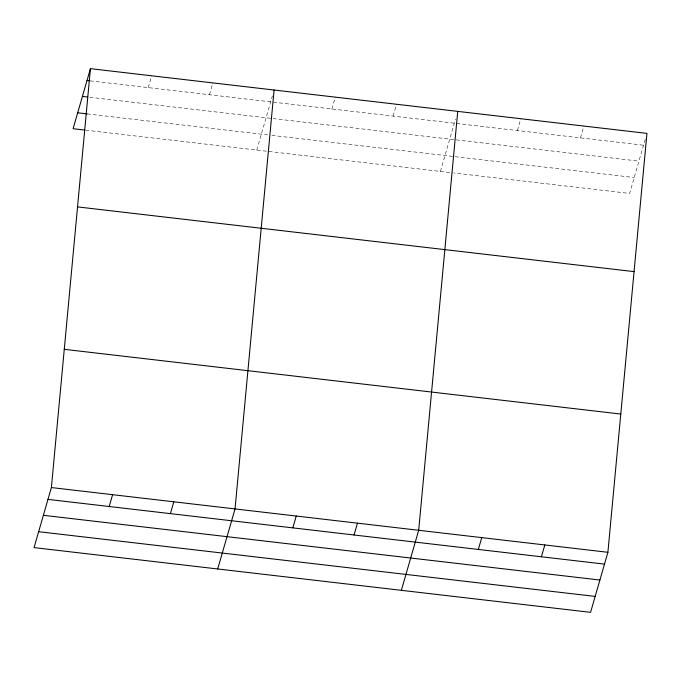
<?xml version="1.0" encoding="UTF-8"?>
<svg xmlns="http://www.w3.org/2000/svg" width="681" height="681" viewBox="0 0 681 681"><rect width="100%" height="100%" fill="white"/><g stroke="black" fill="none" stroke-linecap="round" stroke-linejoin="round"><path stroke-width="0.51" stroke-dasharray="3.4 2.55" d="M148.237 87.611L151.65 75.787M209.45 94.727L212.864 82.903M256.754 150.067L272.374 95.936M331.885 108.969L335.299 97.145M393.099 116.093L396.521 104.261M440.403 171.425L455.461 119.269M517.39 130.548L520.803 118.715M580.467 137.877L583.881 126.053M645.239 139.299L629.619 193.438L454.065 173.017M90.181 80.86L643.536 145.215M89.815 97.264L638.94 161.125M87.194 113.906L267.676 134.898M271.898 135.383L634.215 177.52M85.763 130.182L453.018 172.897"/><path stroke-width="1.02" d="M51.381 487.562L90.428 68.662L646.95 133.391L607.903 552.291L590.572 612.338L34.05 547.609L51.381 487.562L607.903 552.291M274.085 90.02L235.03 508.928L217.699 568.967M457.734 111.378L418.687 530.286L401.356 590.333M90.428 68.662L73.097 128.709L84.708 130.062M109.181 506.511L112.595 494.687M170.403 513.636L173.817 501.803M292.839 527.869L296.252 516.045M354.052 534.994L357.465 523.161M478.343 549.448L481.756 537.615M541.412 556.786L544.826 544.953M87.015 80.494L89.126 80.741M82.427 96.404L87.704 97.017M77.694 112.799L87.194 113.906M77.549 206.905L634.062 271.625M64.269 349.327L620.783 414.048M47.968 499.394L604.49 564.115M43.371 515.304L599.893 580.033M38.647 531.699L595.16 596.42"/></g></svg>
